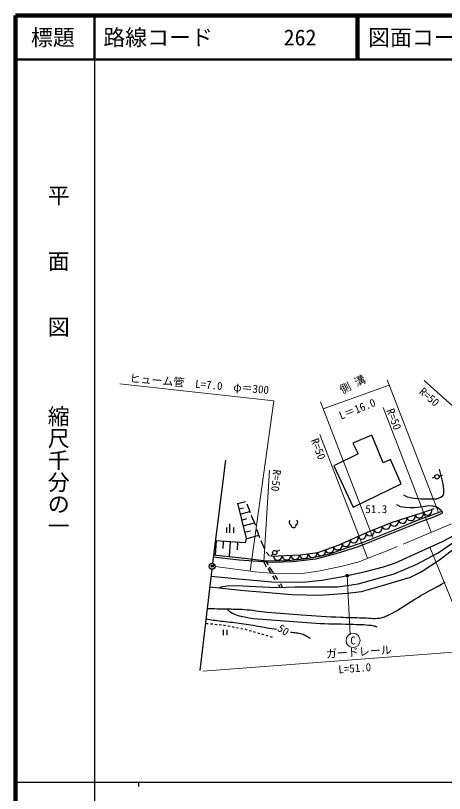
# Model space of a CAD drawing. Units: millimetres, scale not verified. Extents: x 40000 to 680000, y 20000 to 380000.
# Drawn here: x 40000 to 137810, y 202409 to 380000 of the extents above; entities that cross this region are included whole.
import ezdxf
from ezdxf.enums import TextEntityAlignment as Align

# ---------------------------------------------------------------- set-up
doc = ezdxf.new("R2010")
doc.units = ezdxf.units.MM
doc.header["$LTSCALE"] = 1000
doc.header["$PDMODE"] = 32
doc.header["$PDSIZE"] = 500
doc.linetypes.add('CHAIN', pattern=[18.5, 12, -1.5, 3.5, -1.5])
for name, color, linetype, lineweight in [('M-BGD', 7, 'Continuous', 25), ('M-BMK', 2, 'CHAIN', 13), ('M-BMK-SRVR', 3, 'Continuous', 25), ('M-STR-HTXT', 7, 'Continuous', 13), ('M-TTL', 2, 'Continuous', 140), ('M-TTL-BAND', 7, 'Continuous', 25), ('M-TTL-LINE', 7, 'Continuous', 50), ('M-TTL-TXT', 7, 'Continuous', 50)]:
    doc.layers.add(name, color=color, linetype=linetype, lineweight=lineweight)
doc.layers.add('M-OTRS', color=6, linetype='Continuous')
doc.styles.add('@ＭＳ ゴシック', font='')
doc.styles.add('ＭＳ ゴシック', font='')
doc.styles.get('@ＭＳ ゴシック').set_extended_font_data('@MS Gothic')
doc.styles.get('ＭＳ ゴシック').set_extended_font_data('MS Gothic')

msp = doc.modelspace()

# ---------------------------------------------------------------- linework, layer by layer
at = {"layer": 'M-BGD'}
for p, q in [((121250, 284211), (116947, 282360)), ((123842, 277871), (121250, 284211)), ((116947, 282360), (118150, 279953)), ((118150, 279953), (112550, 277176)), ((87884, 278472), (84916, 254943)), ((112550, 277176), (116993, 267736)), ((125508, 278611), (123842, 277871)), ((127915, 273058), (125508, 278611)), ((136595, 276475), (137476, 273088)), ((135630, 274588), (135033, 274364)), ((136602, 274873), (137403, 275048)), ((116993, 267736), (127915, 273058)), ((137476, 273088), (137615, 271836)), ((137615, 271836), (137569, 271047)), ((129415, 270015), (128522, 270490)), ((137569, 271047), (137476, 270351)), ((90592, 268646), (92587, 260620)), ((90608, 268583), (92434, 269042)), ((92726, 268507), (93469, 266558)), ((126852, 268402), (127687, 267892)), ((132535, 269609), (130795, 269748)), ((134832, 269562), (132535, 269609)), ((135945, 269609), (134832, 269562)), ((90908, 267374), (91949, 267649)), ((91209, 266163), (93399, 266742)), ((125746, 264246), (132849, 266583)), ((127687, 267892), (128940, 267799)), ((128940, 267799), (130007, 267707)), ((130007, 267707), (131027, 267707)), ((131027, 267707), (132871, 267947)), ((131700, 264761), (136426, 266516)), ((132849, 266583), (135464, 267485)), ((132871, 267947), (134228, 268124)), ((134228, 268124), (135064, 268078)), ((135064, 268078), (136223, 267753)), ((136223, 267753), (136873, 267243)), ((136426, 266516), (137214, 266826)), ((136873, 267243), (137290, 266732)), ((137290, 266732), (137290, 266361)), ((91540, 264832), (92732, 265147)), ((93793, 265862), (93747, 265862)), ((93747, 265862), (94721, 263635)), ((126597, 262673), (131700, 264761)), ((135574, 265526), (132234, 264366)), ((136595, 265990), (135574, 265526)), ((137290, 266361), (136595, 265990)), ((88080, 263133), (88073, 261933)), ((88873, 261928), (88884, 263928)), ((89680, 263123), (89673, 261923)), ((91871, 263502), (94468, 264188)), ((132234, 264366), (118130, 258706)), ((120238, 262025), (125746, 264246)), ((136350, 257373), (144400, 262848)), ((92234, 262039), (93593, 262398)), ((92587, 260574), (95501, 261344)), ((94933, 262719), (95603, 260852)), ((113829, 259132), (120238, 262025)), ((119382, 259796), (126597, 262673)), ((137383, 259890), (140955, 261838)), ((85764, 260060), (85553, 256808)), ((92402, 259646), (85563, 260073)), ((87354, 259961), (87251, 258363)), ((88944, 259862), (88724, 256469)), ((90641, 259756), (90530, 258040)), ((92587, 260620), (92402, 259646)), ((95928, 260151), (96716, 258393)), ((115717, 258521), (119382, 259796)), ((132627, 257825), (137383, 259890)), ((99535, 257668), (100265, 258039)), ((108947, 257420), (113829, 259132)), ((111867, 257198), (115717, 258521)), ((118130, 258706), (113073, 257129)), ((126642, 255088), (132627, 257825)), ((136663, 255761), (140050, 258301)), ((87046, 256154), (85097, 256378)), ((85157, 256850), (92312, 256085)), ((90989, 255691), (87046, 256154)), ((92312, 256085), (96580, 255621)), ((97180, 257465), (97922, 256630)), ((98187, 256541), (104920, 256911)), ((98744, 257055), (98234, 256695)), ((102913, 255667), (106439, 256039)), ((108387, 255876), (103284, 255319)), ((104920, 256911), (108947, 257420)), ((106439, 256039), (108967, 256526)), ((113073, 257129), (108387, 255876)), ((108967, 256526), (111867, 257198)), ((131386, 254659), (136350, 257373)), ((132500, 253012), (136663, 255761)), ((98505, 255134), (90989, 255691)), ((96580, 255621), (100129, 255551)), ((96641, 255217), (97185, 254178)), ((97133, 255233), (97608, 254584)), ((97846, 254056), (98745, 252774)), ((103284, 255319), (98505, 255134)), ((100129, 255551), (102913, 255667)), ((119521, 253000), (123951, 254114)), ((123951, 254114), (126642, 255088)), ((126352, 252525), (131386, 254659)), ((84776, 253579), (82037, 230463)), ((97510, 253789), (98217, 252734)), ((114255, 251864), (119521, 253000)), ((118164, 250228), (126352, 252525)), ((130052, 251783), (132500, 253012)), ((84587, 251984), (90038, 251446)), ((90038, 251446), (98458, 250704)), ((98458, 250704), (105533, 250658)), ((98582, 252061), (99168, 251148)), ((99144, 252178), (99730, 251265)), ((105533, 250658), (109871, 251098)), ((109871, 251098), (114255, 251864)), ((123662, 249880), (130052, 251783)), ((84303, 249583), (91313, 248779)), ((86488, 249332), (86894, 249579)), ((86894, 249579), (88263, 249811)), ((88263, 249811), (90467, 249857)), ((90467, 249857), (94689, 249672)), ((91313, 248779), (96811, 248349)), ((94689, 249672), (99583, 249417)), ((99583, 249417), (103805, 249579)), ((99940, 250141), (100268, 249462)), ((100385, 250329), (100783, 249509)), ((103805, 249579), (113524, 249602)), ((113524, 249602), (118164, 250228)), ((118906, 248500), (123662, 249880)), ((96811, 248349), (103016, 247851)), ((103016, 247851), (109372, 247712)), ((109372, 247712), (115612, 248141)), ((115612, 248141), (118906, 248500)), ((83927, 241101), (83458, 241137)), ((83957, 241099), (83927, 241101)), ((84953, 241018), (84455, 241058)), ((85950, 240937), (85452, 240977)), ((86947, 240856), (86449, 240897)), ((87365, 239765), (87358, 238565)), ((87934, 240708), (87444, 240805)), ((88258, 238560), (88265, 239760)), ((88915, 240513), (88425, 240611)), ((89896, 240319), (89406, 240416)), ((90877, 240125), (90387, 240222)), ((91858, 239930), (91367, 240027)), ((92489, 239805), (92348, 239833)), ((92832, 239706), (92489, 239805)), ((93793, 239430), (93312, 239568)), ((94754, 239153), (94273, 239291)), ((95715, 238877), (95234, 239015)), ((96676, 238600), (96195, 238738)), ((97637, 238323), (97156, 238462)), ((98598, 238047), (98117, 238185))]:
    msp.add_line(p, q, dxfattribs=at)
for points in [[(130795, 269748), (130088, 269864), (129415, 270015)], [(137476, 270351), (136954, 269945), (135945, 269609)], [(83717, 244637), (84280, 244625), (84844, 244614), (85408, 244603), (85971, 244592), (86535, 244580), (87098, 244568), (87662, 244555), (88225, 244541), (88715, 244530), (89204, 244520), (89694, 244511), (90183, 244501), (90673, 244488), (91162, 244471), (91650, 244448), (92139, 244417), (92804, 244362), (93467, 244294), (94130, 244217), (94792, 244134), (95455, 244050), (96117, 243967), (96780, 243890), (97443, 243821), (98417, 243732), (99391, 243650), (100366, 243572), (101341, 243497), (102316, 243426), (103291, 243357), (104266, 243288), (105241, 243220), (106357, 243140), (107473, 243059), (108589, 242979), (109706, 242901), (110822, 242826), (111939, 242757), (113056, 242695), (114173, 242641), (114783, 242617), (115393, 242597), (116003, 242582), (116614, 242569), (117224, 242558), (117835, 242548), (118445, 242537), (119055, 242525), (119554, 242506), (120053, 242473), (120553, 242435), (121052, 242400), (121551, 242376), (122048, 242372), (122543, 242396), (123035, 242456), (123312, 242511), (123586, 242582), (123856, 242666), (124123, 242763), (124387, 242869), (124649, 242981), (124908, 243099), (125164, 243220), (126037, 243660), (126890, 244136), (127729, 244639), (128558, 245160), (129382, 245691), (130206, 246221), (131035, 246743), (131875, 247246), (132432, 247568), (132990, 247889), (133549, 248207), (134110, 248523), (134672, 248838), (135234, 249150), (135798, 249460), (136364, 249768), (137178, 250205), (137995, 250635)], [(122447, 240395), (122355, 240425), (122263, 240457), (122171, 240489), (122079, 240521), (121987, 240552), (121895, 240581), (121801, 240606), (121706, 240626), (121140, 240719), (120571, 240787), (119999, 240834), (119425, 240868), (118850, 240891), (118274, 240909), (117699, 240927), (117125, 240950), (116177, 240987), (115228, 241012), (114279, 241028), (113330, 241041), (112381, 241053), (111432, 241070), (110483, 241096), (109535, 241135), (108510, 241191), (107486, 241254), (106463, 241324), (105439, 241400), (104416, 241481), (103393, 241566), (102371, 241653), (101348, 241741), (100326, 241829), (99316, 241907), (98305, 241971), (97292, 242031), (96281, 242097), (95271, 242179), (94266, 242287), (93266, 242429), (92273, 242616), (91866, 242705), (91458, 242800), (91052, 242904), (90649, 243021), (90253, 243153), (89866, 243305), (89489, 243480), (89126, 243681), (88998, 243768), (88878, 243865), (88764, 243972), (88655, 244084), (88549, 244199), (88443, 244316), (88336, 244431), (88225, 244541)], [(99494, 239823), (98433, 239999), (97372, 240179), (96312, 240361), (95251, 240541), (94191, 240719), (93129, 240892), (92066, 241056), (91002, 241211), (90482, 241280), (89962, 241344), (89441, 241403), (88920, 241460), (88399, 241517), (87878, 241574), (87357, 241633), (86837, 241697), (86410, 241753), (85983, 241810), (85556, 241869), (85130, 241929), (84704, 241990), (84277, 242051), (83851, 242111), (83424, 242171)], [(107269, 237763), (107028, 237895), (106789, 238034), (106552, 238175), (106314, 238315), (106075, 238449), (105831, 238574), (105581, 238687), (105325, 238782), (105008, 238872), (104685, 238940), (104359, 238992), (104030, 239032), (103700, 239065), (103369, 239097), (103038, 239132), (102710, 239175)]]:
    msp.add_lwpolyline(points, dxfattribs=at)
for centre, radius in [((136113, 274718), 500), ((99100, 257396), 500), ((115612, 252136), 300)]:
    msp.add_circle(centre, radius, dxfattribs=at)
for centre, radius, start, end in [((132062, 266324), 1000, 198.20931, 18.35399), ((133956, 266965), 1000, 199.04123, 19.04123), ((102968, 264322), 600, 134.09424, 253.81722), ((103768, 264359), 600, 291.53235, 51.25533), ((126363, 264448), 1000, 199.49835, 18.24054), ((128262, 265074), 1000, 198.2107, 18.2107), ((130162, 265699), 1000, 198.2107, 18.2107), ((103398, 263691), 600, 174.81494, 10.53462), ((122638, 262992), 1000, 201.96724, 21.96724), ((124493, 263741), 1000, 201.96724, 21.96724), ((118951, 261444), 1000, 204.28792, 24.28792), ((120783, 262244), 1000, 202.91356, 21.97832), ((113470, 259005), 1000, 199.28994, 22.43467), ((115305, 259798), 1000, 204.28792, 24.28792), ((117128, 260621), 1000, 204.28792, 24.28792), ((109698, 257678), 998, 196.543, 19.61736), ((111582, 258344), 1000, 199.32632, 19.32632), ((99780, 256628), 1000, 183.14711, 3.14711), ((101777, 256738), 1000, 183.14711, 3.14711), ((103774, 256848), 1000, 183.14711, 3.14711), ((105765, 257017), 1000, 186.57238, 7.23756), ((107749, 257268), 1000, 187.20606, 7.20606)]:
    msp.add_arc(centre, radius, start, end, dxfattribs=at)
at = {"layer": 'M-BMK'}
for p, q in [((139455, 263993), (125248, 258023)), ((94684, 252972), (85512, 254196)), ((114465, 254274), (109467, 253210)), ((100026, 252516), (94679, 252972))]:
    msp.add_line(p, q, dxfattribs=at)
for points in [[(125248, 258023), (120174, 256073), (118346, 255310), (114465, 254274)], [(109467, 253210), (105921, 252695), (100026, 252516)]]:
    msp.add_lwpolyline(points, dxfattribs=at)
at = {"layer": 'M-BMK-SRVR'}
msp.add_circle((84829, 254263), 686, dxfattribs=at)
at = {"layer": 'M-OTRS'}
msp.add_point((84859, 254345), dxfattribs=at)
at = {"layer": 'M-STR-HTXT'}
for p, q in [((124744, 296814), (136426, 266516)), ((133198, 296663), (155346, 276811)), ((63788, 295954), (98905, 292053)), ((110140, 290209), (125210, 295605)), ((98905, 292053), (93539, 253126)), ((109508, 291843), (121492, 260860)), ((123861, 290485), (134781, 262029)), ((109415, 284342), (120253, 256106)), ((97907, 276236), (96641, 255217)), ((134471, 258626), (145717, 231015)), ((116309, 238635), (115618, 252158)), ((82682, 230295), (144094, 234998))]:
    msp.add_line(p, q, dxfattribs=at)
msp.add_circle((116970, 237342), 1600, dxfattribs=at)
at = {"layer": 'M-TTL'}
for p, q in [((40000, 380000), (40000, 20000)), ((680000, 380000), (40000, 380000))]:
    msp.add_line(p, q, dxfattribs=at)
at = {"layer": 'M-TTL-BAND'}
for p, q in [((58000, 370000), (58000, 20000)), ((40000, 205000), (579000, 205000)), ((68000, 205000), (68000, 204000))]:
    msp.add_line(p, q, dxfattribs=at)
at = {"layer": 'M-TTL-LINE'}
for p, q in [((58000, 380000), (58000, 370000)), ((117750, 380000), (117750, 370000)), ((118250, 380000), (118250, 370000)), ((40000, 370000), (680000, 370000))]:
    msp.add_line(p, q, dxfattribs=at)

# ---------------------------------------------------------------- texts
at = {"layer": 'M-BGD', "style": 'ＭＳ ゴシック'}
msp.add_text('51.3', height=1833, dxfattribs=at).set_placement((119779, 265862), align=Align.BOTTOM_LEFT)
msp.add_text('50', height=1833, rotation=326.083, dxfattribs=at).set_placement((99233, 239219), align=Align.BOTTOM_LEFT)
at = {"layer": 'M-STR-HTXT', "style": 'ＭＳ ゴシック'}
for s, rotation, p in [('ヒューム管\u3000L=7.0\u3000φ＝300', 355.067, (65905, 295786)), ('側 溝', 26.611, (114725, 293078)), ('R=50', 318.856, (131530, 293470)), ('L＝16.0', 21.724, (114412, 287207)), ('R=50', 291.044, (124036, 289657)), ('R=50', 291.044, (106806, 282860)), ('R=50', 264.429, (98225, 276482)), ('ガードレール', 3.907, (110899, 232756)), ('L=51.0', 4.354, (113732, 229258))]:
    msp.add_text(s, height=1833, rotation=rotation, dxfattribs=at).set_placement(p, align=Align.BOTTOM_LEFT)
msp.add_text('C', height=1833, rotation=359.865, dxfattribs=at).set_placement((116970, 237342), align=Align.MIDDLE_CENTER)
at = {"layer": 'M-TTL-BAND', "style": '@ＭＳ ゴシック'}
for s, p in [('平\u3000\u3000面\u3000\u3000図', (49777, 306475)), ('縮尺千分の一', (49777, 261030))]:
    msp.add_text(s, height=3666, rotation=270, dxfattribs=at).set_placement(p, align=Align.MIDDLE_RIGHT)
at = {"layer": 'M-TTL-TXT', "style": 'ＭＳ ゴシック'}
msp.add_text('標題', height=3666, dxfattribs=at).set_placement((48500, 375000), align=Align.MIDDLE_CENTER)
for s, p in [('路線コード', (60000, 375000)), ('262', (101142, 375000)), ('図面コード', (120380, 375000))]:
    msp.add_text(s, height=3666, dxfattribs=at).set_placement(p, align=Align.MIDDLE_LEFT)

doc.saveas('drawing.dxf')
